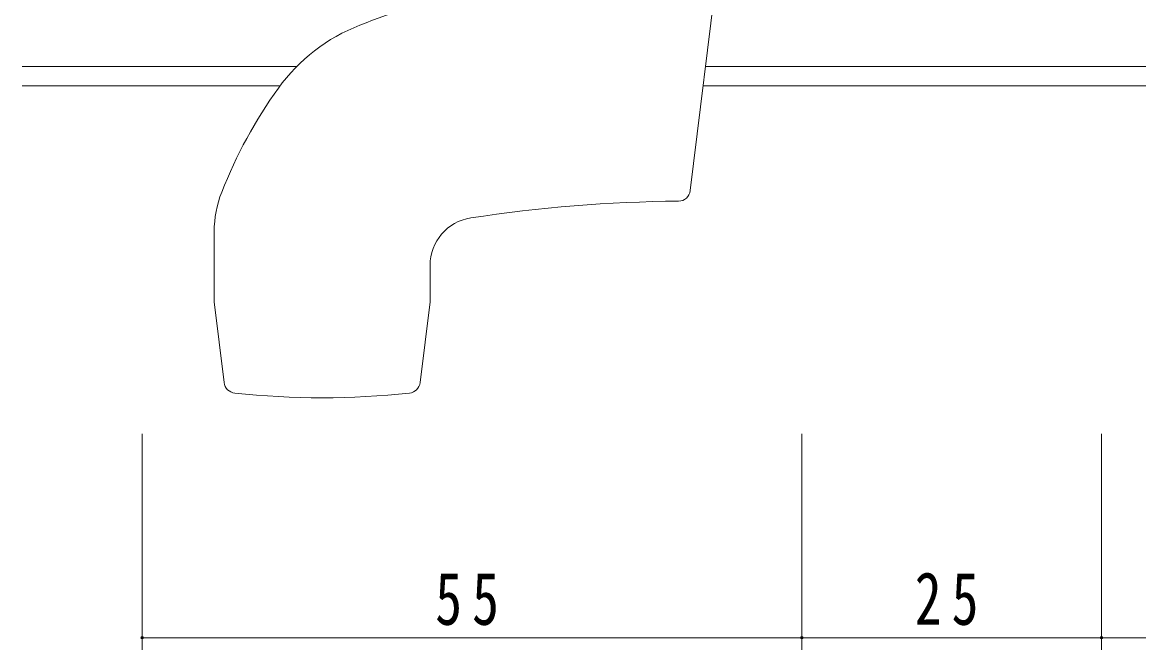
# Model space of a CAD drawing. Units: millimetres on the paper. Extents: x -397 to 397, y -282 to 282.
# Drawn here: x 201.1 to 294.2, y 1.9 to 54.2 of the extents above; entities that cross this region are included whole.
import ezdxf

# ---------------------------------------------------------------- set-up
doc = ezdxf.new("R2010")
doc.units = ezdxf.units.MM
for name, color, linetype, lineweight in [('0-4_YKK_12', 2, 'Continuous', 18), ('0-6_YKK_13', 4, 'Continuous', 18), ('0-7_YKK_D', 6, 'Continuous', 18)]:
    doc.layers.add(name, color=color, linetype=linetype, lineweight=lineweight)
doc.styles.add('ＭＳ ゴシック', font='')
doc.styles.get('ＭＳ ゴシック').set_extended_font_data('MS Gothic')

msp = doc.modelspace()

# ---------------------------------------------------------------- linework, layer by layer
at = {"layer": '0-4_YKK_12'}
for p, q in [((223.974, 50.532), (201.092, 50.532)), ((299.12, 50.532), (258.064, 50.532)), ((222.576, 48.902), (201.092, 48.902)), ((299.32, 48.902), (257.864, 48.902))]:
    msp.add_line(p, q, dxfattribs=at)
at = {"layer": '0-6_YKK_13'}
for p, q in [((217.092, 30.902), (217.092, 36.749)), ((235.092, 30.902), (235.092, 33.944)), ((217.919, 24.169), (217.092, 30.902)), ((235.092, 30.902), (234.265, 24.169))]:
    msp.add_line(p, q, dxfattribs=at)
msp.add_lwpolyline([(256.793, 40.176), (259.092, 58.902), (235.092, 58.902)], dxfattribs=at)
for centre, radius, start, end in [((263.792, -35.598), 96.004, 100.15586, 111.10054), ((234.63, 39.975), 15, 111.10054, 144.32281), ((254.938, 25.395), 40, 144.32281, 158.51499), ((226.092, 36.749), 9, 158.51499, 180), ((255.8, 40.298), 1, 270.47042, 353), ((256.793, -80.698), 120, 90.47042, 98.77765), ((239.092, 33.944), 4, 98.77765, 180), ((218.911, 24.291), 1, 187, 263.80105), ((226.092, 90.402), 67.5, 263.80105, 276.19895), ((233.273, 24.291), 1, 276.19895, 353)]:
    msp.add_arc(centre, radius, start, end, dxfattribs=at)
at = {"layer": '0-7_YKK_D'}
for p, q in [((211.092, 19.902), (211.092, 1.902)), ((266.092, 19.902), (266.092, 1.902)), ((266.092, 19.902), (266.092, 1.902)), ((291.092, 19.902), (291.092, 1.902)), ((291.092, 19.902), (291.092, 1.902)), ((211.092, 2.902), (266.092, 2.902)), ((266.092, 2.902), (291.092, 2.902)), ((346.092, 2.902), (291.092, 2.902))]:
    msp.add_line(p, q, dxfattribs=at)
for centre, start, end in [((211.092, 2.902), 0, 180), ((211.092, 2.902), 180, 0), ((266.092, 2.902), 0, 180), ((266.092, 2.902), 0, 180), ((266.092, 2.902), 180, 0), ((266.092, 2.902), 180, 0), ((291.092, 2.902), 0, 180), ((291.092, 2.902), 0, 180), ((291.092, 2.902), 180, 0), ((291.092, 2.902), 180, 0)]:
    msp.add_arc(centre, 0.106, start, end, dxfattribs=at)

# ---------------------------------------------------------------- texts
at = {"layer": '0-7_YKK_D', "color": 7, "char_height": 4.399, "attachment_point": 7, "style": 'ＭＳ ゴシック'}
for s, insert in [('\\T1.37;\\W0.75;55', (235.522, 3.902)), ('\\T1.37;\\W0.75;25', (275.51, 3.902))]:
    msp.add_mtext(s, dxfattribs=dict(at, insert=insert))

doc.saveas('drawing.dxf')
